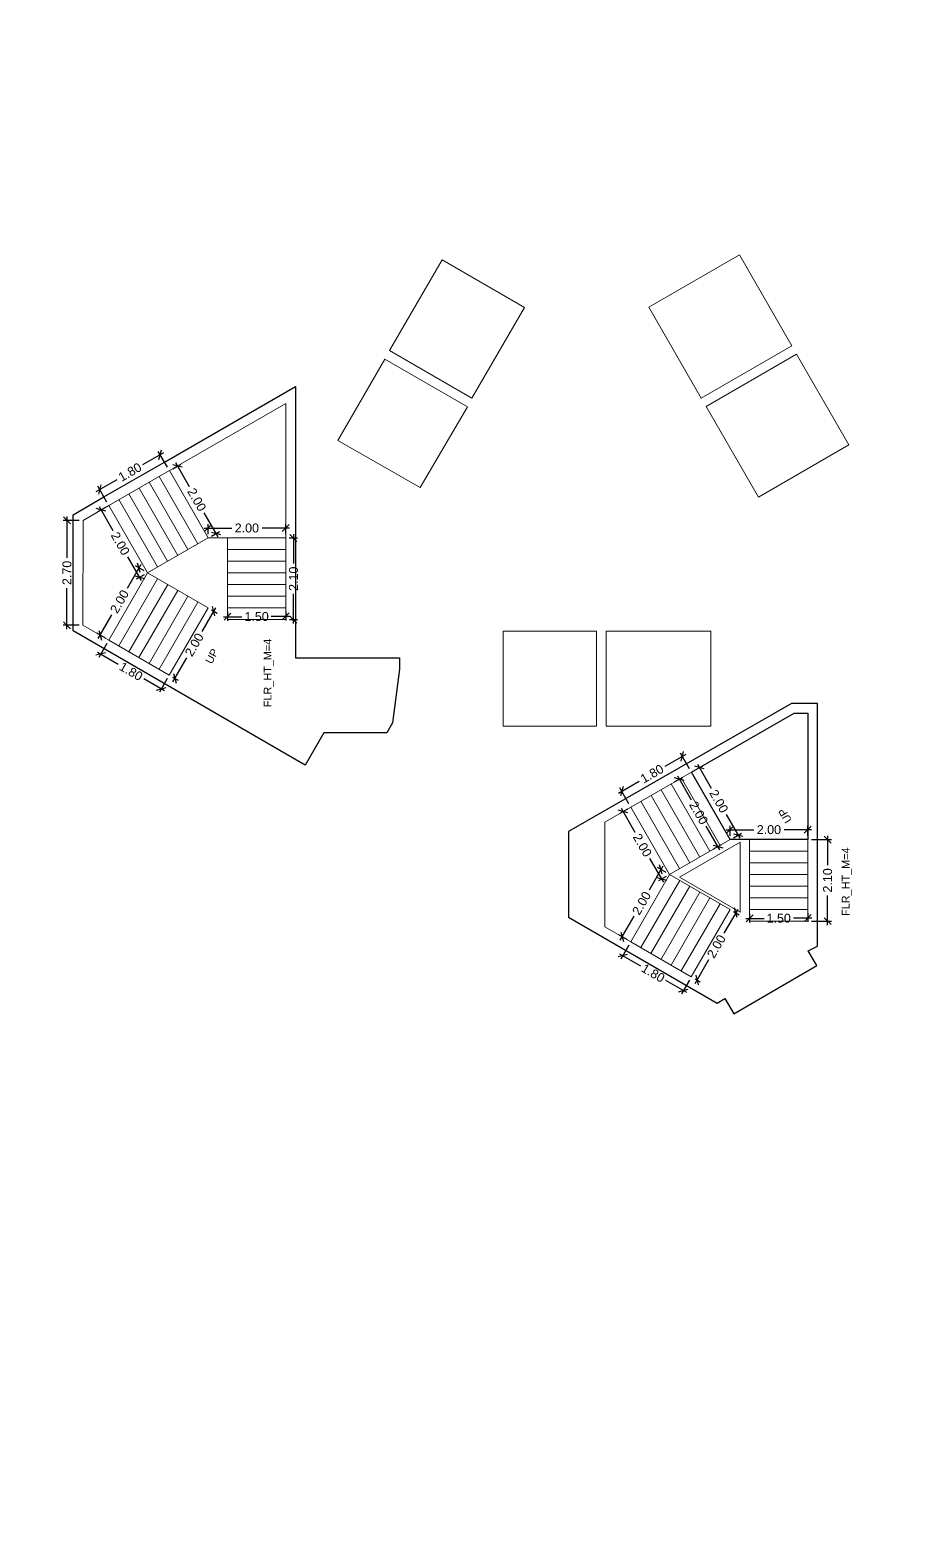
# Model space of a CAD drawing. Header units: metres. Extents: x 256329 to 886268, y -249371 to 355.
# Drawn here: x 282606.91 to 282629.69, y -729.99 to -691.63 of the extents above; entities that cross this region are included whole.
import ezdxf

# ---------------------------------------------------------------- set-up
doc = ezdxf.new("R2010")
doc.units = ezdxf.units.M
doc.header["$MEASUREMENT"] = 0
doc.header["$PDMODE"] = 35
doc.linetypes.add('CONTINOUS', pattern=[0])
doc.layers.get('0').update_dxf_attribs({"lineweight": 18})
doc.layers.get('Defpoints').update_dxf_attribs({"lineweight": 20})
doc.layers.add('A_TEXT', color=4, linetype='Continuous', lineweight=0, transparency=0.3)
for name, color, linetype, lineweight in [('BLK_1_FLR_3_LIFT_10', 1, 'Continuous', 0), ('BLK_1_FLR_3_LIFT_11', 1, 'Continuous', 0), ('BLK_1_FLR_3_LIFT_12', 1, 'Continuous', 0), ('BLK_1_FLR_3_LIFT_7', 1, 'Continuous', 0), ('BLK_1_FLR_3_LIFT_8', 1, 'Continuous', 0), ('BLK_1_FLR_3_LIFT_9', 1, 'Continuous', 0), ('BLK_1_FLR_3_STAIR_3_FLIGHT_1', 7, 'Continuous', 0), ('BLK_1_FLR_3_STAIR_3_FLIGHT_2', 7, 'Continuous', 0), ('BLK_1_FLR_3_STAIR_3_FLIGHT_3', 7, 'Continuous', 0), ('BLK_1_FLR_3_STAIR_3_LANDING_1', 7, 'Continuous', 0), ('BLK_1_FLR_3_STAIR_4_FLIGHT_1', 7, 'Continuous', 0), ('BLK_1_FLR_3_STAIR_4_FLIGHT_2', 7, 'Continuous', 0), ('BLK_1_FLR_3_STAIR_4_FLIGHT_3', 7, 'Continuous', 0), ('BLK_1_FLR_3_STAIR_4_LANDING_1', 7, 'Continuous', 0), ('BLK_1_FLR_3_STAIR_4_LANDING_2', 7, 'Continuous', 0)]:
    doc.layers.add(name, color=color, linetype=linetype, lineweight=lineweight)
for name, color, linetype, plot in [('BLK_1_FLR_3_STAIR_3', 7, 'Continuous', False), ('BLK_1_FLR_3_STAIR_3_LANDING_2', 7, 'Continuous', False), ('BLK_1_FLR_3_STAIR_4', 7, 'Continuous', False)]:
    doc.layers.add(name, color=color, linetype=linetype, plot=plot)
doc.styles.add('Arial', font='arial.ttf')
doc.styles.get("Standard").update_dxf_attribs({"font": 'arial.ttf'})
doc.dimstyles.new('METRIC DIM', dxfattribs={"dimtxt": 0.23, "dimasz": 0.18, "dimexe": 0.1, "dimexo": 0.1, "dimgap": 0.09, "dimtad": 0, "dimzin": 0, "dimdsep": 46, "dimtxsty": 'Standard', "dimblk": 'OBLIQUE', "dimcen": 0, "dimdle": 0.1, "dimclrd": 147, "dimclre": 147, "dimclrt": 7, "dimadec": 0, "dimazin": 0, "dimtfac": 1, "dimtofl": 0, "dimtmove": 0, "dimatfit": 2, "dimfxl": 0.125, "dimtolj": 1, "dimtzin": 0, "dimarcsym": 0})

# ---------------------------------------------------------------- blocks, each defined once
blk = doc.blocks.new('_Oblique')
at = {"color": 0, "linetype": 'ByBlock', "lineweight": -2}
blk.add_line((-0.5, -0.5), (0.5, 0.5), dxfattribs=at)
blk = doc.blocks.new('*D797')
at = {"layer": 'BLK_1_FLR_3_STAIR_3_FLIGHT_2', "color": 147, "lineweight": -2, "transparency": 16777216}
for p, q in [((282623.804913, -710.292589), (282623.265177, -710.602735)), ((282623.903479, -710.66483), (282623.668385, -710.255707)), ((282622.07082, -711.289044), (282622.610557, -710.978897)), ((282622.342795, -711.56164), (282622.107702, -711.152517))]:
    blk.add_line(p, q, dxfattribs=at)
at = {"layer": 'Defpoints', "color": 0, "linetype": 'CONTINOUS', "transparency": 16777216}
for p in [(282623.718208, -710.342411), (282623.953301, -710.751535, 0.042641), (282622.392618, -711.648345, 0.042641)]:
    blk.add_point(p, dxfattribs=at)
at = {"layer": 'BLK_1_FLR_3_STAIR_3_FLIGHT_2', "color": 147, "linetype": 'CONTINOUS', "lineweight": -2, "transparency": 16777216, "xscale": 0.18, "yscale": 0.18, "zscale": 0.18}
for p, rotation in [((282623.718208, -710.342411), 29.88281300000001), ((282622.157525, -711.239221), 209.882813)]:
    blk.add_blockref('_Oblique', p, dxfattribs=dict(at, rotation=rotation))
at = {"layer": 'BLK_1_FLR_3_STAIR_3_FLIGHT_2', "color": 7, "linetype": 'CONTINOUS', "transparency": 16777216, "insert": (282622.937867, -710.790816), "char_height": 0.23, "attachment_point": 5, "rotation": 29.8828126}
blk.add_mtext('\\A1;1.80', dxfattribs=at)
blk = doc.blocks.new('*D798')
at = {"layer": 'BLK_1_FLR_3_STAIR_3_FLIGHT_3', "color": 147, "lineweight": -2, "transparency": 16777216}
for p, q in [((282627.050404, -712.485658), (282627.562375, -712.485816)), ((282627.462406, -712.385785), (282627.462172, -713.145499)), ((282627.461697, -714.685785), (282627.461931, -713.926072)), ((282627.049757, -714.585658), (282627.561728, -714.585816))]:
    blk.add_line(p, q, dxfattribs=at)
at = {"layer": 'Defpoints', "color": 0, "linetype": 'CONTINOUS', "transparency": 16777216}
for p in [(282626.950404, -712.485627, 0.042641), (282627.462375, -712.485785), (282626.949757, -714.585627, 0.042641)]:
    blk.add_point(p, dxfattribs=at)
at = {"layer": 'BLK_1_FLR_3_STAIR_3_FLIGHT_3', "color": 147, "linetype": 'CONTINOUS', "lineweight": -2, "transparency": 16777216, "xscale": 0.18, "yscale": 0.18, "zscale": 0.18}
for p, rotation in [((282627.462375, -712.485785), 89.982346), ((282627.461728, -714.585785), 269.982346)]:
    blk.add_blockref('_Oblique', p, dxfattribs=dict(at, rotation=rotation))
at = {"layer": 'BLK_1_FLR_3_STAIR_3_FLIGHT_3', "color": 7, "linetype": 'CONTINOUS', "transparency": 16777216, "insert": (282627.462051, -713.535785), "char_height": 0.23, "attachment_point": 5, "rotation": 89.9823457}
blk.add_mtext('\\A1;2.10', dxfattribs=at)
blk = doc.blocks.new('*D799')
at = {"layer": 'BLK_1_FLR_3_STAIR_3_LANDING_1', "color": 147, "lineweight": -2, "transparency": 16777216}
for p, q in [((282623.217801, -713.168608), (282622.863658, -713.784534)), ((282623.302382, -713.332591), (282623.081264, -713.205454)), ((282622.120432, -715.07715), (282622.474576, -714.461224)), ((282622.304704, -715.06775), (282622.083586, -714.940612))]:
    blk.add_line(p, q, dxfattribs=at)
at = {"layer": 'Defpoints', "color": 0, "linetype": 'CONTINOUS', "transparency": 16777216}
for p in [(282623.167956, -713.255299), (282623.389073, -713.382437, 0.042641), (282622.391395, -715.117596, 0.042641)]:
    blk.add_point(p, dxfattribs=at)
at = {"layer": 'BLK_1_FLR_3_STAIR_3_LANDING_1', "color": 147, "linetype": 'CONTINOUS', "lineweight": -2, "transparency": 16777216, "xscale": 0.18, "yscale": 0.18, "zscale": 0.18}
for p, rotation in [((282623.167956, -713.255299), 60.102044), ((282622.170277, -714.990458), 240.102044)]:
    blk.add_blockref('_Oblique', p, dxfattribs=dict(at, rotation=rotation))
at = {"layer": 'BLK_1_FLR_3_STAIR_3_LANDING_1', "color": 7, "linetype": 'CONTINOUS', "transparency": 16777216, "insert": (282622.669117, -714.122879), "char_height": 0.23, "attachment_point": 5, "rotation": 60.1020442}
blk.add_mtext('\\A1;2.00', dxfattribs=at)
blk = doc.blocks.new('*D800')
at = {"layer": 'BLK_1_FLR_3_STAIR_3_LANDING_1', "color": 147, "lineweight": -2, "transparency": 16777216}
for p, q in [((282622.305913, -711.698167), (282622.105195, -711.813506)), ((282622.142076, -711.676978), (282622.495675, -712.292333)), ((282623.238177, -713.58448), (282622.884578, -712.969126)), ((282623.302369, -713.43226), (282623.10165, -713.547598))]:
    blk.add_line(p, q, dxfattribs=at)
at = {"layer": 'Defpoints', "color": 0, "linetype": 'CONTINOUS', "transparency": 16777216}
for p in [(282622.191899, -711.763683), (282622.392618, -711.648345, 0.042641), (282623.389073, -713.382437, 0.042641)]:
    blk.add_point(p, dxfattribs=at)
at = {"layer": 'BLK_1_FLR_3_STAIR_3_LANDING_1', "color": 147, "linetype": 'CONTINOUS', "lineweight": -2, "transparency": 16777216, "xscale": 0.18, "yscale": 0.18, "zscale": 0.18}
for p, rotation in [((282622.191899, -711.763683), 119.882813), ((282623.188355, -713.497776), 299.882813)]:
    blk.add_blockref('_Oblique', p, dxfattribs=dict(at, rotation=rotation))
at = {"layer": 'BLK_1_FLR_3_STAIR_3_LANDING_1', "color": 7, "linetype": 'CONTINOUS', "transparency": 16777216, "insert": (282622.690127, -712.630729), "char_height": 0.23, "attachment_point": 5, "rotation": 299.8828126}
blk.add_mtext('\\A1;2.00', dxfattribs=at)
blk = doc.blocks.new('*D801')
at = {"layer": 'BLK_1_FLR_3_STAIR_3_FLIGHT_3', "color": 147, "lineweight": -2, "transparency": 16777216}
for p, q in [((282625.450354, -714.385626), (282625.451728, -714.615887)), ((282627.051328, -714.506338), (282626.578724, -714.509159)), ((282626.950553, -714.376672), (282626.951927, -714.606933)), ((282625.351133, -714.516486), (282625.823737, -714.513665))]:
    blk.add_line(p, q, dxfattribs=at)
at = {"layer": 'Defpoints', "color": 0, "linetype": 'CONTINOUS', "transparency": 16777216}
for p in [(282625.449757, -714.285627, 0.042641), (282626.949956, -714.276674, 0.042641), (282626.95133, -714.506935)]:
    blk.add_point(p, dxfattribs=at)
at = {"layer": 'BLK_1_FLR_3_STAIR_3_FLIGHT_3', "color": 147, "linetype": 'CONTINOUS', "lineweight": -2, "transparency": 16777216, "xscale": 0.18, "yscale": 0.18, "zscale": 0.18}
for p, rotation in [((282625.451131, -714.515889), 180.341956), ((282626.95133, -714.506935), 0.341956)]:
    blk.add_blockref('_Oblique', p, dxfattribs=dict(at, rotation=rotation))
at = {"layer": 'BLK_1_FLR_3_STAIR_3_FLIGHT_3', "color": 7, "linetype": 'CONTINOUS', "transparency": 16777216, "insert": (282626.20123, -714.511412), "char_height": 0.23, "attachment_point": 5, "rotation": 0.3419563}
blk.add_mtext('\\A1;1.50', dxfattribs=at)
blk = doc.blocks.new('*D802')
at = {"layer": 'BLK_1_FLR_3_STAIR_3_FLIGHT_1', "color": 147, "lineweight": -2, "transparency": 16777216}
for p, q in [((282625.144682, -714.282661), (282624.790105, -714.897075)), ((282625.036369, -714.335611), (282625.18131, -714.419257)), ((282624.045369, -716.187559), (282624.399946, -715.573145)), ((282624.037023, -716.067285), (282624.181965, -716.15093))]:
    blk.add_line(p, q, dxfattribs=at)
at = {"layer": 'Defpoints', "color": 0, "linetype": 'CONTINOUS', "transparency": 16777216}
for p in [(282624.949757, -714.285627, 0.042641), (282623.950411, -716.017301, 0.042641), (282624.095353, -716.100947)]:
    blk.add_point(p, dxfattribs=at)
at = {"layer": 'BLK_1_FLR_3_STAIR_3_FLIGHT_1', "color": 147, "linetype": 'CONTINOUS', "lineweight": -2, "transparency": 16777216, "xscale": 0.18, "yscale": 0.18, "zscale": 0.18}
for p, rotation in [((282625.094698, -714.369273), 60.01084000000001), ((282624.095353, -716.100947), 240.01084)]:
    blk.add_blockref('_Oblique', p, dxfattribs=dict(at, rotation=rotation))
at = {"layer": 'BLK_1_FLR_3_STAIR_3_FLIGHT_1', "color": 7, "linetype": 'CONTINOUS', "transparency": 16777216, "insert": (282624.595026, -715.23511), "char_height": 0.23, "attachment_point": 5, "rotation": 60.0108404}
blk.add_mtext('\\A1;2.00', dxfattribs=at)
blk = doc.blocks.new('*D803')
at = {"layer": 'BLK_1_FLR_3_STAIR_3_LANDING_2', "color": 147, "lineweight": -2, "transparency": 16777216}
for p, q in [((282624.040006, -710.701712), (282624.248132, -710.582118)), ((282624.111604, -710.545236), (282624.465203, -711.16059)), ((282625.207705, -712.452737), (282624.854106, -711.837383)), ((282625.036461, -712.435805), (282625.244587, -712.31621))]:
    blk.add_line(p, q, dxfattribs=at)
at = {"layer": 'Defpoints', "color": 0, "linetype": 'CONTINOUS', "transparency": 16777216}
for p in [(282624.161427, -710.63194), (282623.953301, -710.751535, 0.042641), (282624.949757, -712.485627, 0.042641)]:
    blk.add_point(p, dxfattribs=at)
at = {"layer": 'BLK_1_FLR_3_STAIR_3_LANDING_2', "color": 147, "linetype": 'CONTINOUS', "lineweight": -2, "transparency": 16777216, "xscale": 0.18, "yscale": 0.18, "zscale": 0.18}
for p, rotation in [((282624.161427, -710.63194), 119.882813), ((282625.157882, -712.366033), 299.882813)]:
    blk.add_blockref('_Oblique', p, dxfattribs=dict(at, rotation=rotation))
at = {"layer": 'BLK_1_FLR_3_STAIR_3_LANDING_2', "color": 7, "linetype": 'CONTINOUS', "transparency": 16777216, "insert": (282624.659655, -711.498987), "char_height": 0.23, "attachment_point": 5, "rotation": 299.8828126}
blk.add_mtext('\\A1;2.00', dxfattribs=at)
blk = doc.blocks.new('*D804')
at = {"layer": 'BLK_1_FLR_3_STAIR_3_LANDING_2', "color": 147, "lineweight": -2, "transparency": 16777216}
for p, q in [((282624.949757, -712.385627), (282624.949757, -712.129977)), ((282626.949757, -712.385627), (282626.949757, -712.129977)), ((282624.849757, -712.229977), (282625.55947, -712.229977)), ((282627.049757, -712.229977), (282626.340043, -712.229977))]:
    blk.add_line(p, q, dxfattribs=at)
at = {"layer": 'Defpoints', "color": 0, "linetype": 'CONTINOUS', "transparency": 16777216}
for p in [(282624.949757, -712.485627, 0.042641), (282626.949757, -712.229977), (282626.949757, -712.485627, 0.042641)]:
    blk.add_point(p, dxfattribs=at)
at = {"layer": 'BLK_1_FLR_3_STAIR_3_LANDING_2', "color": 147, "linetype": 'CONTINOUS', "lineweight": -2, "transparency": 16777216, "xscale": 0.18, "yscale": 0.18, "zscale": 0.18, "rotation": 180}
blk.add_blockref('_Oblique', (282624.949757, -712.229977), dxfattribs=at)
at = {"layer": 'BLK_1_FLR_3_STAIR_3_LANDING_2', "color": 147, "linetype": 'CONTINOUS', "lineweight": -2, "transparency": 16777216, "xscale": 0.18, "yscale": 0.18, "zscale": 0.18}
blk.add_blockref('_Oblique', (282626.949757, -712.229977), dxfattribs=at)
at = {"layer": 'BLK_1_FLR_3_STAIR_3_LANDING_2', "color": 7, "linetype": 'CONTINOUS', "transparency": 16777216, "insert": (282625.949757, -712.229977), "char_height": 0.23, "attachment_point": 5}
blk.add_mtext('\\A1;2.00', dxfattribs=at)
blk = doc.blocks.new('*D805')
at = {"layer": 'BLK_1_FLR_3_STAIR_3_FLIGHT_1', "color": 147, "lineweight": -2, "transparency": 16777216}
for p, q in [((282622.341412, -715.204208), (282622.136006, -715.560137)), ((282622.099377, -715.423542), (282622.638537, -715.73469)), ((282623.831617, -716.423214), (282623.292457, -716.112066)), ((282623.900428, -716.103913), (282623.695022, -716.459842))]:
    blk.add_line(p, q, dxfattribs=at)
at = {"layer": 'Defpoints', "color": 0, "linetype": 'CONTINOUS', "transparency": 16777216}
for p in [(282622.391395, -715.117596, 0.042641), (282623.950411, -716.017301, 0.042641), (282623.745005, -716.37323)]:
    blk.add_point(p, dxfattribs=at)
at = {"layer": 'BLK_1_FLR_3_STAIR_3_FLIGHT_1', "color": 147, "linetype": 'CONTINOUS', "lineweight": -2, "transparency": 16777216, "xscale": 0.18, "yscale": 0.18, "zscale": 0.18}
for p, rotation in [((282622.185989, -715.473525), 150.01084), ((282623.745005, -716.37323), 330.01084)]:
    blk.add_blockref('_Oblique', p, dxfattribs=dict(at, rotation=rotation))
at = {"layer": 'BLK_1_FLR_3_STAIR_3_FLIGHT_1', "color": 7, "linetype": 'CONTINOUS', "transparency": 16777216, "insert": (282622.965497, -715.923378), "char_height": 0.23, "attachment_point": 5, "rotation": 330.0108404}
blk.add_mtext('\\A1;1.80', dxfattribs=at)
blk = doc.blocks.new('*D806')
at = {"layer": 'BLK_1_FLR_3_STAIR_4_FLIGHT_2', "color": 147, "lineweight": -2, "transparency": 16777216}
for p, q in [((282610.355377, -702.525201), (282609.81564, -702.835347)), ((282610.453942, -702.897442), (282610.218849, -702.488319)), ((282608.621284, -703.521656), (282609.16102, -703.211509)), ((282608.893259, -703.794252), (282608.658166, -703.385128))]:
    blk.add_line(p, q, dxfattribs=at)
at = {"layer": 'Defpoints', "color": 0, "linetype": 'CONTINOUS', "transparency": 16777216}
for p in [(282610.268672, -702.575023), (282610.503765, -702.984147, 0.042641), (282608.943082, -703.880956, 0.042641)]:
    blk.add_point(p, dxfattribs=at)
at = {"layer": 'BLK_1_FLR_3_STAIR_4_FLIGHT_2', "color": 147, "linetype": 'CONTINOUS', "lineweight": -2, "transparency": 16777216, "xscale": 0.18, "yscale": 0.18, "zscale": 0.18}
for p, rotation in [((282610.268672, -702.575023), 29.88281300000001), ((282608.707989, -703.471833), 209.882813)]:
    blk.add_blockref('_Oblique', p, dxfattribs=dict(at, rotation=rotation))
at = {"layer": 'BLK_1_FLR_3_STAIR_4_FLIGHT_2', "color": 7, "linetype": 'CONTINOUS', "transparency": 16777216, "insert": (282609.48833, -703.023428), "char_height": 0.23, "attachment_point": 5, "rotation": 29.8828126}
blk.add_mtext('\\A1;1.80', dxfattribs=at)
blk = doc.blocks.new('*D807')
at = {"layer": 'BLK_1_FLR_3_STAIR_4_LANDING_1', "color": 147, "lineweight": -2, "transparency": 16777216}
for p, q in [((282609.768265, -705.40122), (282609.414121, -706.017146)), ((282609.852846, -705.565203), (282609.631728, -705.438065)), ((282608.670896, -707.309761), (282609.025039, -706.693836)), ((282608.855168, -707.300362), (282608.63405, -707.173224))]:
    blk.add_line(p, q, dxfattribs=at)
at = {"layer": 'Defpoints', "color": 0, "linetype": 'CONTINOUS', "transparency": 16777216}
for p in [(282609.71842, -705.487911), (282609.939537, -705.615049, 0.042641), (282608.941859, -707.350208, 0.042641)]:
    blk.add_point(p, dxfattribs=at)
at = {"layer": 'BLK_1_FLR_3_STAIR_4_LANDING_1', "color": 147, "linetype": 'CONTINOUS', "lineweight": -2, "transparency": 16777216, "xscale": 0.18, "yscale": 0.18, "zscale": 0.18}
for p, rotation in [((282609.71842, -705.487911), 60.102044), ((282608.720741, -707.22307), 240.102044)]:
    blk.add_blockref('_Oblique', p, dxfattribs=dict(at, rotation=rotation))
at = {"layer": 'BLK_1_FLR_3_STAIR_4_LANDING_1', "color": 7, "linetype": 'CONTINOUS', "transparency": 16777216, "insert": (282609.21958, -706.355491), "char_height": 0.23, "attachment_point": 5, "rotation": 60.1020442}
blk.add_mtext('\\A1;2.00', dxfattribs=at)
blk = doc.blocks.new('*D808')
at = {"layer": 'BLK_1_FLR_3_STAIR_4_FLIGHT_2', "color": 147, "lineweight": -2, "transparency": 16777216}
for p, q in [((282608.856377, -703.930779), (282608.655658, -704.046118)), ((282608.69254, -703.90959), (282609.046139, -704.524945)), ((282609.788641, -705.817092), (282609.435042, -705.201738)), ((282609.852833, -705.664872), (282609.652114, -705.78021))]:
    blk.add_line(p, q, dxfattribs=at)
at = {"layer": 'Defpoints', "color": 0, "linetype": 'CONTINOUS', "transparency": 16777216}
for p in [(282608.742363, -703.996295), (282608.943082, -703.880956, 0.042641), (282609.939537, -705.615049, 0.042641)]:
    blk.add_point(p, dxfattribs=at)
at = {"layer": 'BLK_1_FLR_3_STAIR_4_FLIGHT_2', "color": 147, "linetype": 'CONTINOUS', "lineweight": -2, "transparency": 16777216, "xscale": 0.18, "yscale": 0.18, "zscale": 0.18}
for p, rotation in [((282608.742363, -703.996295), 119.882813), ((282609.738818, -705.730387), 299.882813)]:
    blk.add_blockref('_Oblique', p, dxfattribs=dict(at, rotation=rotation))
at = {"layer": 'BLK_1_FLR_3_STAIR_4_FLIGHT_2', "color": 7, "linetype": 'CONTINOUS', "transparency": 16777216, "insert": (282609.240591, -704.863341), "char_height": 0.23, "attachment_point": 5, "rotation": 299.8828126}
blk.add_mtext('\\A1;2.00', dxfattribs=at)
blk = doc.blocks.new('*D809')
at = {"layer": 'BLK_1_FLR_3_STAIR_4_FLIGHT_3', "color": 147, "lineweight": -2, "transparency": 16777216}
for p, q in [((282611.901597, -706.749097), (282612.374201, -706.746277)), ((282612.000817, -706.618237), (282612.002192, -706.848499)), ((282613.601792, -706.73895), (282613.129188, -706.741771)), ((282613.501016, -706.609284), (282613.502391, -706.839545))]:
    blk.add_line(p, q, dxfattribs=at)
at = {"layer": 'Defpoints', "color": 0, "linetype": 'CONTINOUS', "transparency": 16777216}
for p in [(282612.000221, -706.518239, 0.042641), (282613.50042, -706.509285, 0.042641), (282613.501794, -706.739547)]:
    blk.add_point(p, dxfattribs=at)
at = {"layer": 'BLK_1_FLR_3_STAIR_4_FLIGHT_3', "color": 147, "linetype": 'CONTINOUS', "lineweight": -2, "transparency": 16777216, "xscale": 0.18, "yscale": 0.18, "zscale": 0.18}
for p, rotation in [((282612.001595, -706.748501), 180.341956), ((282613.501794, -706.739547), 0.341956)]:
    blk.add_blockref('_Oblique', p, dxfattribs=dict(at, rotation=rotation))
at = {"layer": 'BLK_1_FLR_3_STAIR_4_FLIGHT_3', "color": 7, "linetype": 'CONTINOUS', "transparency": 16777216, "insert": (282612.751694, -706.744024), "char_height": 0.23, "attachment_point": 5, "rotation": 0.3419563}
blk.add_mtext('\\A1;1.50', dxfattribs=at)
blk = doc.blocks.new('*D810')
at = {"layer": 'BLK_1_FLR_3_STAIR_4_FLIGHT_1', "color": 147, "lineweight": -2, "transparency": 16777216}
for p, q in [((282611.695146, -706.515273), (282611.340569, -707.129687)), ((282611.586833, -706.568223), (282611.731774, -706.651868)), ((282610.595833, -708.42017), (282610.95041, -707.805757)), ((282610.587487, -708.299896), (282610.732429, -708.383542))]:
    blk.add_line(p, q, dxfattribs=at)
at = {"layer": 'Defpoints', "color": 0, "linetype": 'CONTINOUS', "transparency": 16777216}
for p in [(282611.500221, -706.518239, 0.042641), (282610.500875, -708.249913, 0.042641), (282610.645817, -708.333558)]:
    blk.add_point(p, dxfattribs=at)
at = {"layer": 'BLK_1_FLR_3_STAIR_4_FLIGHT_1', "color": 147, "linetype": 'CONTINOUS', "lineweight": -2, "transparency": 16777216, "xscale": 0.18, "yscale": 0.18, "zscale": 0.18}
for p, rotation in [((282611.645162, -706.601885), 60.01084000000001), ((282610.645817, -708.333558), 240.01084)]:
    blk.add_blockref('_Oblique', p, dxfattribs=dict(at, rotation=rotation))
at = {"layer": 'BLK_1_FLR_3_STAIR_4_FLIGHT_1', "color": 7, "linetype": 'CONTINOUS', "transparency": 16777216, "insert": (282611.145489, -707.467722), "char_height": 0.23, "attachment_point": 5, "rotation": 60.0108404}
blk.add_mtext('\\A1;2.00', dxfattribs=at)
blk = doc.blocks.new('*D811')
at = {"layer": 'BLK_1_FLR_3_STAIR_4_LANDING_2', "color": 147, "lineweight": -2, "transparency": 16777216}
for p, q in [((282610.59047, -702.934324), (282610.798596, -702.814729)), ((282610.662068, -702.777847), (282611.015667, -703.393202)), ((282611.758169, -704.685349), (282611.40457, -704.069995)), ((282611.586925, -704.668416), (282611.795051, -704.548822))]:
    blk.add_line(p, q, dxfattribs=at)
at = {"layer": 'Defpoints', "color": 0, "linetype": 'CONTINOUS', "transparency": 16777216}
for p in [(282610.503765, -702.984147, 0.042641), (282610.711891, -702.864552), (282611.500221, -704.718239, 0.042641)]:
    blk.add_point(p, dxfattribs=at)
at = {"layer": 'BLK_1_FLR_3_STAIR_4_LANDING_2', "color": 147, "linetype": 'CONTINOUS', "lineweight": -2, "transparency": 16777216, "xscale": 0.18, "yscale": 0.18, "zscale": 0.18}
for p, rotation in [((282610.711891, -702.864552), 119.882813), ((282611.708346, -704.598645), 299.882813)]:
    blk.add_blockref('_Oblique', p, dxfattribs=dict(at, rotation=rotation))
at = {"layer": 'BLK_1_FLR_3_STAIR_4_LANDING_2', "color": 7, "linetype": 'CONTINOUS', "transparency": 16777216, "insert": (282611.210119, -703.731598), "char_height": 0.23, "attachment_point": 5, "rotation": 299.8828126}
blk.add_mtext('\\A1;2.00', dxfattribs=at)
blk = doc.blocks.new('*D812')
at = {"layer": 'BLK_1_FLR_3_STAIR_4_LANDING_2', "color": 147, "lineweight": -2, "transparency": 16777216}
for p, q in [((282611.400221, -704.462588), (282612.109934, -704.462588)), ((282611.500221, -704.618239), (282611.500221, -704.362588)), ((282613.600221, -704.462588), (282612.890507, -704.462588)), ((282613.500221, -704.618239), (282613.500221, -704.362588))]:
    blk.add_line(p, q, dxfattribs=at)
at = {"layer": 'Defpoints', "color": 0, "linetype": 'CONTINOUS', "transparency": 16777216}
for p in [(282613.500221, -704.462588), (282611.500221, -704.718239, 0.042641), (282613.500221, -704.718239, 0.042641)]:
    blk.add_point(p, dxfattribs=at)
at = {"layer": 'BLK_1_FLR_3_STAIR_4_LANDING_2', "color": 147, "linetype": 'CONTINOUS', "lineweight": -2, "transparency": 16777216, "xscale": 0.18, "yscale": 0.18, "zscale": 0.18, "rotation": 180}
blk.add_blockref('_Oblique', (282611.500221, -704.462588), dxfattribs=at)
at = {"layer": 'BLK_1_FLR_3_STAIR_4_LANDING_2', "color": 147, "linetype": 'CONTINOUS', "lineweight": -2, "transparency": 16777216, "xscale": 0.18, "yscale": 0.18, "zscale": 0.18}
blk.add_blockref('_Oblique', (282613.500221, -704.462588), dxfattribs=at)
at = {"layer": 'BLK_1_FLR_3_STAIR_4_LANDING_2', "color": 7, "linetype": 'CONTINOUS', "transparency": 16777216, "insert": (282612.500221, -704.462588), "char_height": 0.23, "attachment_point": 5}
blk.add_mtext('\\A1;2.00', dxfattribs=at)
blk = doc.blocks.new('*D813')
at = {"layer": 'BLK_1_FLR_3_STAIR_4_FLIGHT_1', "color": 147, "lineweight": -2, "transparency": 16777216}
for p, q in [((282608.891875, -707.43682), (282608.686469, -707.792749)), ((282608.649841, -707.656153), (282609.189001, -707.967301)), ((282610.382081, -708.655826), (282609.842921, -708.344678)), ((282610.450891, -708.336525), (282610.245485, -708.692454))]:
    blk.add_line(p, q, dxfattribs=at)
at = {"layer": 'Defpoints', "color": 0, "linetype": 'CONTINOUS', "transparency": 16777216}
for p in [(282608.941859, -707.350208, 0.042641), (282610.500875, -708.249913, 0.042641), (282610.295469, -708.605842)]:
    blk.add_point(p, dxfattribs=at)
at = {"layer": 'BLK_1_FLR_3_STAIR_4_FLIGHT_1', "color": 147, "linetype": 'CONTINOUS', "lineweight": -2, "transparency": 16777216, "xscale": 0.18, "yscale": 0.18, "zscale": 0.18}
for p, rotation in [((282608.736453, -707.706137), 150.01084), ((282610.295469, -708.605842), 330.01084)]:
    blk.add_blockref('_Oblique', p, dxfattribs=dict(at, rotation=rotation))
at = {"layer": 'BLK_1_FLR_3_STAIR_4_FLIGHT_1', "color": 7, "linetype": 'CONTINOUS', "transparency": 16777216, "insert": (282609.515961, -708.15599), "char_height": 0.23, "attachment_point": 5, "rotation": 330.0108404}
blk.add_mtext('\\A1;1.80', dxfattribs=at)
blk = doc.blocks.new('*D814')
at = {"layer": 'BLK_1_FLR_3_STAIR_4_FLIGHT_3', "color": 147, "lineweight": -2, "transparency": 16777216}
for p, q in [((282613.586422, -704.718239), (282613.801569, -704.718239)), ((282613.701569, -704.618239), (282613.701569, -705.377953)), ((282613.701569, -706.918239), (282613.701569, -706.158526)), ((282613.600221, -706.818239), (282613.801569, -706.818239))]:
    blk.add_line(p, q, dxfattribs=at)
at = {"layer": 'Defpoints', "color": 0, "linetype": 'CONTINOUS', "transparency": 16777216}
for p in [(282613.486422, -704.718239, 0.042641), (282613.701569, -704.718239), (282613.500221, -706.818239, 0.042641)]:
    blk.add_point(p, dxfattribs=at)
at = {"layer": 'BLK_1_FLR_3_STAIR_4_FLIGHT_3', "color": 147, "linetype": 'CONTINOUS', "lineweight": -2, "transparency": 16777216, "xscale": 0.18, "yscale": 0.18, "zscale": 0.18}
for p, rotation in [((282613.701569, -704.718239), 90), ((282613.701569, -706.818239), 270)]:
    blk.add_blockref('_Oblique', p, dxfattribs=dict(at, rotation=rotation))
at = {"layer": 'BLK_1_FLR_3_STAIR_4_FLIGHT_3', "color": 7, "linetype": 'CONTINOUS', "transparency": 16777216, "insert": (282613.701569, -705.768239), "char_height": 0.23, "attachment_point": 5, "rotation": 90}
blk.add_mtext('\\A1;2.10', dxfattribs=at)
blk = doc.blocks.new('*D815')
at = {"layer": 'BLK_1_FLR_3_STAIR_4_LANDING_1', "color": 147, "lineweight": -2, "transparency": 16777216}
for p, q in [((282608.179308, -704.26795), (282607.765474, -704.26795)), ((282607.865474, -704.16795), (282607.865474, -705.227133)), ((282607.865474, -707.06689), (282607.865474, -706.007706)), ((282608.178644, -706.96689), (282607.765474, -706.96689))]:
    blk.add_line(p, q, dxfattribs=at)
at = {"layer": 'Defpoints', "color": 0, "linetype": 'CONTINOUS', "transparency": 16777216}
for p in [(282607.865474, -704.26795), (282608.279308, -704.26795, 0.042641), (282608.278644, -706.96689, 0.042641)]:
    blk.add_point(p, dxfattribs=at)
at = {"layer": 'BLK_1_FLR_3_STAIR_4_LANDING_1', "color": 147, "linetype": 'CONTINOUS', "lineweight": -2, "transparency": 16777216, "xscale": 0.18, "yscale": 0.18, "zscale": 0.18}
for p, rotation in [((282607.865474, -704.26795), 90), ((282607.865474, -706.96689), 270)]:
    blk.add_blockref('_Oblique', p, dxfattribs=dict(at, rotation=rotation))
at = {"layer": 'BLK_1_FLR_3_STAIR_4_LANDING_1', "color": 7, "linetype": 'CONTINOUS', "transparency": 16777216, "insert": (282607.865474, -705.61742), "char_height": 0.23, "attachment_point": 5, "rotation": 90}
blk.add_mtext('\\A1;2.70', dxfattribs=at)
blk = doc.blocks.new('*D728')
at = {"layer": 'BLK_1_FLR_3_STAIR_3_FLIGHT_2', "color": 147, "lineweight": -2, "transparency": 16777216}
for p, q in [((282623.519778, -711.000649), (282623.727904, -710.881054)), ((282623.591377, -710.844172), (282623.944976, -711.459527)), ((282624.687477, -712.751674), (282624.333879, -712.13632)), ((282624.516234, -712.734741), (282624.724359, -712.615147))]:
    blk.add_line(p, q, dxfattribs=at)
at = {"layer": 'Defpoints', "color": 0, "linetype": 'CONTINOUS', "transparency": 16777216}
for p in [(282623.433074, -711.050471, 0.042641), (282623.641199, -710.930877), (282624.429529, -712.784564, 0.042641)]:
    blk.add_point(p, dxfattribs=at)
at = {"layer": 'BLK_1_FLR_3_STAIR_3_FLIGHT_2', "color": 147, "linetype": 'CONTINOUS', "lineweight": -2, "transparency": 16777216, "xscale": 0.18, "yscale": 0.18, "zscale": 0.18}
for p, rotation in [((282623.641199, -710.930877), 119.882813), ((282624.637655, -712.664969), 299.882813)]:
    blk.add_blockref('_Oblique', p, dxfattribs=dict(at, rotation=rotation))
at = {"layer": 'BLK_1_FLR_3_STAIR_3_FLIGHT_2', "color": 7, "linetype": 'CONTINOUS', "transparency": 16777216, "insert": (282624.139427, -711.797923), "char_height": 0.23, "attachment_point": 5, "rotation": 299.8828126}
blk.add_mtext('\\A1;2.00', dxfattribs=at)

msp = doc.modelspace()

# ---------------------------------------------------------------- linework, layer by layer
at = {"color": 5, "linetype": 'CONTINOUS'}
for points in [[(282625.207161, -712.553927), (282623.646478, -713.450737)], [(282625.207161, -714.353927), (282625.207161, -712.553927)], [(282625.207161, -714.353927), (282623.646478, -713.450737)]]:
    msp.add_lwpolyline(points, close=True, dxfattribs=at)
at = {"layer": 'BLK_1_FLR_3_LIFT_10', "color": 1, "linetype": 'ByBlock', "lineweight": 9, "elevation": 0.042641}
msp.add_lwpolyline([(282619.649254, -698.782529), (282618.297293, -701.119664), (282616.17598, -699.893886), (282617.527941, -697.556751)], close=True, dxfattribs=at)
at = {"layer": 'BLK_1_FLR_3_LIFT_11', "color": 1, "linetype": 'ByBlock', "lineweight": 9, "elevation": 0.042641}
msp.add_lwpolyline([(282626.541339, -699.766559), (282624.203004, -701.116444), (282622.853119, -698.778109), (282625.191454, -697.428224)], close=True, dxfattribs=at)
at = {"layer": 'BLK_1_FLR_3_LIFT_12', "color": 2, "linetype": 'ByBlock', "lineweight": 9, "elevation": 0.124096}
msp.add_lwpolyline([(282625.684897, -703.66724), (282628.011101, -702.324358), (282626.661216, -699.986023), (282624.332452, -701.330383)], close=True, dxfattribs=at)
at = {"layer": 'BLK_1_FLR_3_LIFT_7', "color": 1, "linetype": 'ByBlock', "lineweight": 9, "elevation": 0.042641}
msp.add_lwpolyline([(282621.755166, -707.117135), (282624.455779, -707.117135), (282624.455779, -709.566459), (282621.755166, -709.566459)], close=True, dxfattribs=at)
at = {"layer": 'BLK_1_FLR_3_LIFT_8', "color": 1, "linetype": 'ByBlock', "lineweight": 9, "elevation": 0.042641}
msp.add_lwpolyline([(282619.105779, -707.118473), (282621.506392, -707.118473), (282621.506392, -709.567873), (282619.105779, -709.567873)], close=True, dxfattribs=at)
at = {"layer": 'BLK_1_FLR_3_LIFT_9', "color": 1, "linetype": 'ByBlock', "lineweight": 9, "elevation": 0.159638}
msp.add_lwpolyline([(282616.968994, -703.420142), (282614.841901, -702.206706), (282616.051286, -700.109888), (282618.184265, -701.341493)], close=True, dxfattribs=at)
at = {"layer": 'BLK_1_FLR_3_STAIR_3', "color": 7, "linetype": 'CONTINOUS'}
msp.add_lwpolyline([(282620.784765, -712.280096), (282620.784765, -714.482889), (282624.616979, -716.694451), (282624.812778, -716.58132), (282625.042539, -716.969845), (282627.18072, -715.724154), (282626.96433, -715.34828), (282627.203036, -715.228546), (282627.2046, -708.976804), (282626.533649, -708.976636)], close=True, dxfattribs=at)
at = {"layer": 'BLK_1_FLR_3_STAIR_3_FLIGHT_1', "color": 3, "linetype": 'CONTINOUS'}
for p, q in [((282623.389073, -713.382437), (282622.391395, -715.117596)), ((282623.650577, -713.535873), (282622.651231, -715.267547)), ((282623.910413, -713.685824), (282622.911067, -715.417498)), ((282624.170249, -713.835775), (282623.170903, -715.567449)), ((282624.430085, -713.985726), (282623.430739, -715.717399)), ((282624.689921, -714.135677), (282623.690575, -715.86735)), ((282624.949757, -714.285627), (282623.950411, -716.017301))]:
    msp.add_line(p, q, dxfattribs=at)
at = {"layer": 'BLK_1_FLR_3_STAIR_3_FLIGHT_1', "ltscale": 0.05}
msp.add_lwpolyline([(282623.389073, -713.382437), (282624.949757, -714.285627), (282623.950411, -716.017301), (282622.391395, -715.117596), (282623.389073, -713.382437)], dxfattribs=at)
at = {"layer": 'BLK_1_FLR_3_STAIR_3_FLIGHT_2', "color": 3, "linetype": 'CONTINOUS'}
for p, q in [((282624.429529, -712.784564), (282623.433074, -711.050471)), ((282624.689643, -712.635096), (282623.693187, -710.901003)), ((282624.949757, -712.485627), (282623.953301, -710.751535)), ((282623.909301, -713.083501), (282622.912846, -711.349408)), ((282624.169415, -712.934032), (282623.17296, -711.19994)), ((282623.389073, -713.382437), (282622.392618, -711.648345)), ((282623.649187, -713.232969), (282622.652732, -711.498876))]:
    msp.add_line(p, q, dxfattribs=at)
at = {"layer": 'BLK_1_FLR_3_STAIR_3_FLIGHT_2', "color": 7, "linetype": 'CONTINOUS'}
msp.add_lwpolyline([(282622.392618, -711.648345), (282623.953301, -710.751535), (282624.949757, -712.485627), (282623.389073, -713.382437), (282622.392618, -711.648345)], dxfattribs=at)
at = {"layer": 'BLK_1_FLR_3_STAIR_3_FLIGHT_3', "color": 3, "linetype": 'CONTINOUS'}
for p, q in [((282625.449757, -712.485627), (282626.949757, -712.485627)), ((282625.449757, -712.785627), (282626.949757, -712.785627)), ((282625.449757, -713.085627), (282626.949757, -713.085627)), ((282625.449757, -713.385627), (282626.949757, -713.385627)), ((282625.449757, -713.685627), (282626.949757, -713.685627)), ((282625.449757, -713.985627), (282626.949757, -713.985627)), ((282625.449757, -714.285627), (282626.949757, -714.285627)), ((282625.449757, -714.585627), (282626.949757, -714.585627))]:
    msp.add_line(p, q, dxfattribs=at)
at = {"layer": 'BLK_1_FLR_3_STAIR_3_FLIGHT_3', "color": 7, "linetype": 'CONTINOUS'}
msp.add_lwpolyline([(282625.449757, -714.585627), (282625.449757, -712.485627), (282626.949757, -712.485627), (282626.949757, -714.585627)], close=True, dxfattribs=at)
at = {"layer": 'BLK_1_FLR_3_STAIR_3_LANDING_1', "color": 7, "linetype": 'CONTINOUS'}
msp.add_lwpolyline([(282621.724815, -714.73233), (282621.725478, -712.03339), (282622.389253, -711.646397), (282623.385708, -713.38049), (282622.38803, -715.115648), (282621.724815, -714.73233)], dxfattribs=at)
at = {"layer": 'BLK_1_FLR_3_STAIR_3_LANDING_2', "color": 7, "linetype": 'CONTINOUS'}
msp.add_lwpolyline([(282624.949757, -712.485627), (282623.953301, -710.751535), (282626.601218, -709.229972), (282626.951218, -709.230059), (282626.949757, -712.485627), (282624.949757, -712.485627)], dxfattribs=at)
at = {"layer": 'BLK_1_FLR_3_STAIR_4', "color": 7, "linetype": 'CONTINOUS'}
msp.add_lwpolyline([(282608.02529, -707.113085), (282608.026024, -704.12239), (282608.816181, -703.661714), (282610.377316, -702.764645), (282613.755202, -700.813835), (282613.752176, -707.806237), (282616.428768, -707.806906), (282616.428695, -708.096199), (282616.25113, -709.481381), (282616.104919, -709.734714), (282614.481978, -709.734401), (282614.001768, -710.565367)], close=True, dxfattribs=at)
at = {"layer": 'BLK_1_FLR_3_STAIR_4_FLIGHT_1', "color": 3, "linetype": 'CONTINOUS'}
for p, q in [((282609.939537, -705.615049), (282608.941859, -707.350208)), ((282610.201041, -705.768485), (282609.201695, -707.500159)), ((282610.460877, -705.918436), (282609.461531, -707.65011)), ((282610.720713, -706.068387), (282609.721367, -707.80006)), ((282610.980549, -706.218337), (282609.981203, -707.950011)), ((282611.240385, -706.368288), (282610.241039, -708.099962)), ((282611.500221, -706.518239), (282610.500875, -708.249913))]:
    msp.add_line(p, q, dxfattribs=at)
at = {"layer": 'BLK_1_FLR_3_STAIR_4_FLIGHT_1', "ltscale": 0.05}
msp.add_lwpolyline([(282609.939537, -705.615049), (282611.500221, -706.518239), (282610.500875, -708.249913), (282608.941859, -707.350208), (282609.939537, -705.615049)], dxfattribs=at)
at = {"layer": 'BLK_1_FLR_3_STAIR_4_FLIGHT_2', "color": 3, "linetype": 'CONTINOUS'}
for p, q in [((282611.500221, -704.718239), (282610.503765, -702.984147)), ((282610.979993, -705.017176), (282609.983537, -703.283083)), ((282611.240107, -704.867707), (282610.243651, -703.133615)), ((282610.199651, -705.465581), (282609.203196, -703.731488)), ((282610.459765, -705.316112), (282609.46331, -703.58202)), ((282610.719879, -705.166644), (282609.723424, -703.432552)), ((282609.939537, -705.615049), (282608.943082, -703.880956))]:
    msp.add_line(p, q, dxfattribs=at)
at = {"layer": 'BLK_1_FLR_3_STAIR_4_FLIGHT_2', "color": 7, "linetype": 'CONTINOUS'}
msp.add_lwpolyline([(282608.943082, -703.880956), (282610.503765, -702.984147), (282611.500221, -704.718239), (282609.939537, -705.615049), (282608.943082, -703.880956)], dxfattribs=at)
at = {"layer": 'BLK_1_FLR_3_STAIR_4_FLIGHT_3', "color": 3, "linetype": 'CONTINOUS'}
for p, q in [((282612.000221, -704.718239), (282613.500221, -704.718239)), ((282612.000221, -705.018239), (282613.500221, -705.018239)), ((282612.000221, -705.318239), (282613.500221, -705.318239)), ((282612.000221, -705.618239), (282613.500221, -705.618239)), ((282612.000221, -705.918239), (282613.500221, -705.918239)), ((282612.000221, -706.218239), (282613.500221, -706.218239)), ((282612.000221, -706.518239), (282613.500221, -706.518239)), ((282612.000221, -706.818239), (282613.500221, -706.818239))]:
    msp.add_line(p, q, dxfattribs=at)
at = {"layer": 'BLK_1_FLR_3_STAIR_4_FLIGHT_3', "color": 7, "linetype": 'CONTINOUS'}
msp.add_lwpolyline([(282612.000221, -706.818239), (282612.000221, -704.718239), (282613.500221, -704.718239), (282613.500221, -706.818239)], close=True, dxfattribs=at)
at = {"layer": 'BLK_1_FLR_3_STAIR_4_LANDING_1', "color": 7, "linetype": 'CONTINOUS'}
msp.add_lwpolyline([(282608.278644, -706.96689), (282608.279308, -704.26795), (282608.943082, -703.880956), (282609.939537, -705.615049), (282608.941859, -707.350208), (282608.278644, -706.96689)], dxfattribs=at)
at = {"layer": 'BLK_1_FLR_3_STAIR_4_LANDING_2', "ltscale": 0.05}
msp.add_lwpolyline([(282611.500221, -704.718239), (282610.503765, -702.984147), (282613.500944, -701.253204), (282613.500944, -704.718239), (282611.500221, -704.718239)], dxfattribs=at)

# ---------------------------------------------------------------- texts
at = {"layer": 'A_TEXT', "lineweight": 0, "char_height": 0.2, "width": 2.485498, "attachment_point": 9, "style": 'Arial'}
for insert, rotation in [((282612.169327, -706.916037), 61.8720228), ((282625.945889, -710.938987), 120.0054902)]:
    msp.add_mtext('\\pxi2.2673,qc;UP', dxfattribs=dict(at, insert=insert, rotation=rotation))
at = {"layer": 'BLK_1_FLR_3_STAIR_3', "color": 7, "linetype": 'CONTINOUS', "insert": (282627.827517, -714.450164, -0.042641), "char_height": 0.2, "attachment_point": 1, "rotation": 90}
msp.add_mtext_dynamic_manual_height_columns('FLR_HT_M=4', width=2.272281, gutter_width=0.405, heights=[0.300679], dxfattribs=at)
at = {"layer": 'BLK_1_FLR_3_STAIR_4', "color": 7, "linetype": 'CONTINOUS', "insert": (282612.934527, -709.075482, -0.042641), "char_height": 0.2, "attachment_point": 1, "rotation": 90}
msp.add_mtext_dynamic_manual_height_columns('FLR_HT_M=4', width=2.272281, gutter_width=0.405, heights=[0.300679], dxfattribs=at)

# ---------------------------------------------------------------- dimensions: what is measured, and where the dimension line sits
at = {"layer": 'BLK_1_FLR_3_STAIR_3_FLIGHT_1', "color": 2, "linetype": 'CONTINOUS'}
dim = msp.add_aligned_dim(p1=(282624.949757, -714.285627), p2=(282623.950411, -716.017301), distance=0.167346, dimstyle='METRIC DIM', override={"dimfxl": 0.18}, dxfattribs=at)
dim.commit()
dim.dimension.update_dxf_attribs({"geometry": '*D802', "text_midpoint": (282624.595026, -715.23511, -0.042641)})
at = {"layer": 'BLK_1_FLR_3_STAIR_3_FLIGHT_1', "color": 1, "linetype": 'CONTINOUS'}
dim = msp.add_aligned_dim(p1=(282622.391395, -715.117596), p2=(282623.950411, -716.017301), distance=-0.410947, dimstyle='METRIC DIM', override={"dimfxl": 0.18}, dxfattribs=at)
dim.commit()
dim.dimension.update_dxf_attribs({"geometry": '*D805', "text_midpoint": (282622.965497, -715.923378, -0.042641)})
at = {"layer": 'BLK_1_FLR_3_STAIR_3_FLIGHT_2', "color": 1, "linetype": 'CONTINOUS'}
dim = msp.add_aligned_dim(p1=(282622.392618, -711.648345), p2=(282623.953301, -710.751535), distance=0.471859, dimstyle='METRIC DIM', override={"dimfxl": 0.18}, dxfattribs=at)
dim.commit()
dim.dimension.update_dxf_attribs({"geometry": '*D797', "text_midpoint": (282622.937867, -710.790816, -0.042641)})
at = {"layer": 'BLK_1_FLR_3_STAIR_3_FLIGHT_2', "color": 2, "linetype": 'CONTINOUS'}
dim = msp.add_aligned_dim(p1=(282624.429529, -712.784564), p2=(282623.433074, -711.050471), distance=-0.240039, dimstyle='METRIC DIM', override={"dimfxl": 0.18}, dxfattribs=at)
dim.commit()
dim.dimension.update_dxf_attribs({"geometry": '*D728', "text_midpoint": (282624.139427, -711.797923, -0.042641)})
at = {"layer": 'BLK_1_FLR_3_STAIR_3_FLIGHT_3', "color": 1, "linetype": 'CONTINOUS'}
dim = msp.add_aligned_dim(p1=(282626.949757, -714.585627), p2=(282626.950404, -712.485627), distance=-0.511971, dimstyle='METRIC DIM', override={"dimfxl": 0.18}, dxfattribs=at)
dim.commit()
dim.dimension.update_dxf_attribs({"geometry": '*D798', "text_midpoint": (282627.462051, -713.535785, -0.042641)})
at = {"layer": 'BLK_1_FLR_3_STAIR_3_FLIGHT_3', "color": 2, "linetype": 'CONTINOUS'}
dim = msp.add_aligned_dim(p1=(282625.449757, -714.285627), p2=(282626.949956, -714.276674), distance=-0.230265, dimstyle='METRIC DIM', override={"dimfxl": 0.18}, dxfattribs=at)
dim.commit()
dim.dimension.update_dxf_attribs({"geometry": '*D801', "text_midpoint": (282626.20123, -714.511412, -0.042641)})
at = {"layer": 'BLK_1_FLR_3_STAIR_3_LANDING_1', "color": 1, "linetype": 'CONTINOUS'}
dim = msp.add_aligned_dim(p1=(282623.389073, -713.382437), p2=(282622.392618, -711.648345), distance=0.231497, dimstyle='METRIC DIM', override={"dimfxl": 0.18}, dxfattribs=at)
dim.commit()
dim.dimension.update_dxf_attribs({"geometry": '*D800', "text_midpoint": (282622.690127, -712.630729, -0.042641)})
at = {"layer": 'BLK_1_FLR_3_STAIR_3_LANDING_1', "color": 2, "linetype": 'CONTINOUS'}
dim = msp.add_aligned_dim(p1=(282622.391395, -715.117596), p2=(282623.389073, -713.382437), distance=0.255062, dimstyle='METRIC DIM', override={"dimfxl": 0.18}, dxfattribs=at)
dim.commit()
dim.dimension.update_dxf_attribs({"geometry": '*D799', "text_midpoint": (282622.669117, -714.122879, -0.042641)})
at = {"layer": 'BLK_1_FLR_3_STAIR_3_LANDING_2', "color": 2, "linetype": 'CONTINOUS'}
dim = msp.add_aligned_dim(p1=(282624.949757, -712.485627), p2=(282623.953301, -710.751535), distance=-0.24004, dimstyle='METRIC DIM', override={"dimfxl": 0.18}, dxfattribs=at)
dim.commit()
dim.dimension.update_dxf_attribs({"geometry": '*D803', "text_midpoint": (282624.659655, -711.498987, -0.042641)})
at = {"layer": 'BLK_1_FLR_3_STAIR_3_LANDING_2', "color": 1, "linetype": 'CONTINOUS'}
dim = msp.add_aligned_dim(p1=(282624.949757, -712.485627), p2=(282626.949757, -712.485627), distance=0.25565, dimstyle='METRIC DIM', override={"dimfxl": 0.18}, dxfattribs=at)
dim.commit()
dim.dimension.update_dxf_attribs({"geometry": '*D804', "text_midpoint": (282625.949757, -712.229977, -0.042641)})
at = {"layer": 'BLK_1_FLR_3_STAIR_4_FLIGHT_1', "color": 2, "linetype": 'CONTINOUS'}
dim = msp.add_aligned_dim(p1=(282611.500221, -706.518239), p2=(282610.500875, -708.249913), distance=0.167346, dimstyle='METRIC DIM', override={"dimfxl": 0.18}, dxfattribs=at)
dim.commit()
dim.dimension.update_dxf_attribs({"geometry": '*D810', "text_midpoint": (282611.145489, -707.467722, -0.042641)})
at = {"layer": 'BLK_1_FLR_3_STAIR_4_FLIGHT_1', "color": 1, "linetype": 'CONTINOUS'}
dim = msp.add_aligned_dim(p1=(282608.941859, -707.350208), p2=(282610.500875, -708.249913), distance=-0.410947, dimstyle='METRIC DIM', override={"dimfxl": 0.18}, dxfattribs=at)
dim.commit()
dim.dimension.update_dxf_attribs({"geometry": '*D813', "text_midpoint": (282609.515961, -708.15599, -0.042641)})
at = {"layer": 'BLK_1_FLR_3_STAIR_4_FLIGHT_2', "color": 1, "linetype": 'CONTINOUS'}
dim = msp.add_aligned_dim(p1=(282608.943082, -703.880956), p2=(282610.503765, -702.984147), distance=0.471859, dimstyle='METRIC DIM', override={"dimfxl": 0.18}, dxfattribs=at)
dim.commit()
dim.dimension.update_dxf_attribs({"geometry": '*D806', "text_midpoint": (282609.48833, -703.023428, -0.042641)})
at = {"layer": 'BLK_1_FLR_3_STAIR_4_FLIGHT_2', "color": 2, "linetype": 'CONTINOUS'}
dim = msp.add_aligned_dim(p1=(282609.939537, -705.615049), p2=(282608.943082, -703.880956), distance=0.231498, dimstyle='METRIC DIM', override={"dimfxl": 0.18}, dxfattribs=at)
dim.commit()
dim.dimension.update_dxf_attribs({"geometry": '*D808', "text_midpoint": (282609.240591, -704.863341, -0.042641)})
at = {"layer": 'BLK_1_FLR_3_STAIR_4_FLIGHT_3', "color": 1, "linetype": 'CONTINOUS'}
dim = msp.add_linear_dim(base=(282613.701569, -704.718239, -0.042641), p1=(282613.500221, -706.818239), p2=(282613.486422, -704.718239), angle=90, dimstyle='METRIC DIM', override={"dimfxl": 0.18}, dxfattribs=at)
dim.commit()
dim.dimension.update_dxf_attribs({"geometry": '*D814', "text_midpoint": (282613.701569, -705.768239, -0.042641)})
at = {"layer": 'BLK_1_FLR_3_STAIR_4_FLIGHT_3', "color": 2, "linetype": 'CONTINOUS'}
dim = msp.add_aligned_dim(p1=(282612.000221, -706.518239), p2=(282613.50042, -706.509285), distance=-0.230266, dimstyle='METRIC DIM', override={"dimfxl": 0.18}, dxfattribs=at)
dim.commit()
dim.dimension.update_dxf_attribs({"geometry": '*D809', "text_midpoint": (282612.751694, -706.744024, -0.042641)})
at = {"layer": 'BLK_1_FLR_3_STAIR_4_LANDING_1', "color": 1, "linetype": 'CONTINOUS'}
dim = msp.add_linear_dim(base=(282607.865474, -704.26795, -0.042641), p1=(282608.278644, -706.96689), p2=(282608.279308, -704.26795), angle=90, dimstyle='METRIC DIM', override={"dimfxl": 0.18}, dxfattribs=at)
dim.commit()
dim.dimension.update_dxf_attribs({"geometry": '*D815', "text_midpoint": (282607.865474, -705.61742, -0.042641)})
at = {"layer": 'BLK_1_FLR_3_STAIR_4_LANDING_1', "color": 2, "linetype": 'CONTINOUS'}
dim = msp.add_aligned_dim(p1=(282608.941859, -707.350208), p2=(282609.939537, -705.615049), distance=0.255062, dimstyle='METRIC DIM', override={"dimfxl": 0.18}, dxfattribs=at)
dim.commit()
dim.dimension.update_dxf_attribs({"geometry": '*D807', "text_midpoint": (282609.21958, -706.355491, -0.042641)})
at = {"layer": 'BLK_1_FLR_3_STAIR_4_LANDING_2', "color": 1, "linetype": 'CONTINOUS'}
dim = msp.add_aligned_dim(p1=(282611.500221, -704.718239), p2=(282610.503765, -702.984147), distance=-0.24004, dimstyle='METRIC DIM', override={"dimfxl": 0.18}, dxfattribs=at)
dim.commit()
dim.dimension.update_dxf_attribs({"geometry": '*D811', "text_midpoint": (282611.210119, -703.731598, -0.042641)})
at = {"layer": 'BLK_1_FLR_3_STAIR_4_LANDING_2', "color": 2, "linetype": 'CONTINOUS'}
dim = msp.add_aligned_dim(p1=(282611.500221, -704.718239), p2=(282613.500221, -704.718239), distance=0.255651, dimstyle='METRIC DIM', override={"dimfxl": 0.18}, dxfattribs=at)
dim.commit()
dim.dimension.update_dxf_attribs({"geometry": '*D812', "text_midpoint": (282612.500221, -704.462588, -0.042641)})

doc.saveas('drawing.dxf')
